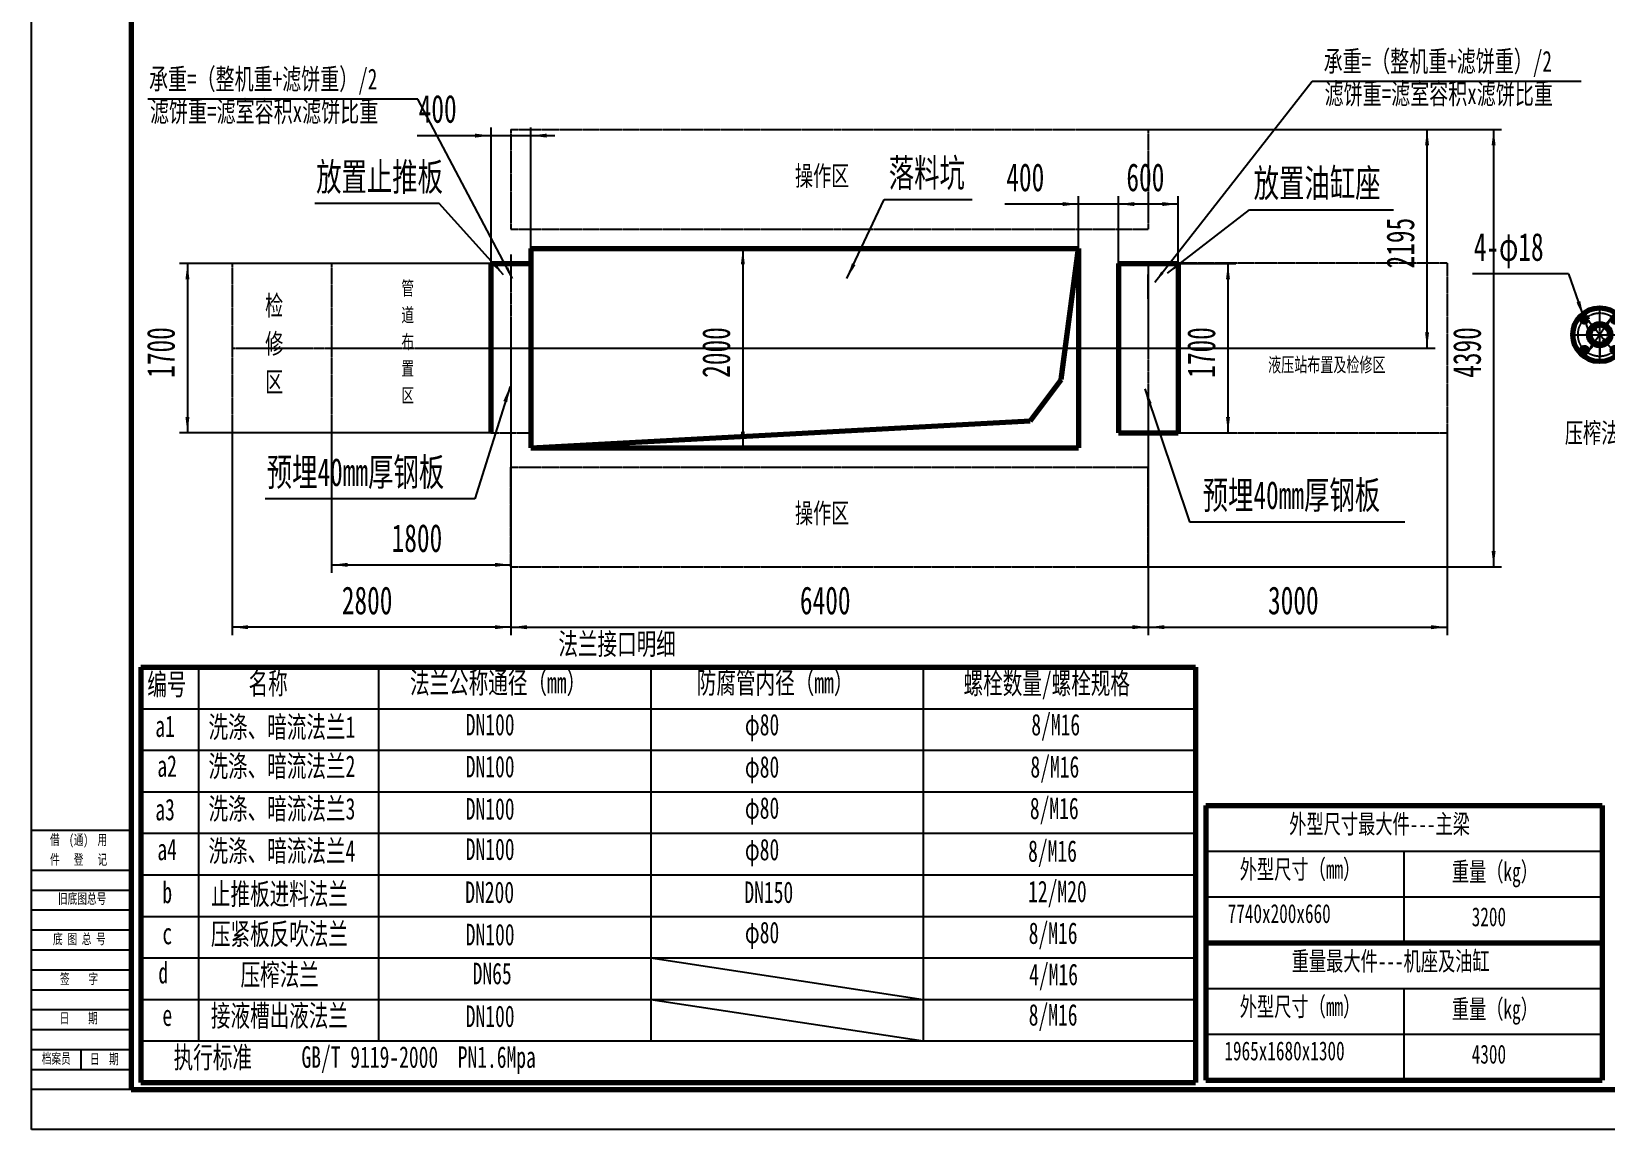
# Model space of a CAD drawing. Header units: millimetres. Extents: x -11880 to 11880, y -8400 to 8400.
# Drawn here: x -11880 to 3925, y -8400 to 2621 of the extents above; entities that cross this region are included whole.
import ezdxf

# ---------------------------------------------------------------- set-up
doc = ezdxf.new("R2010")
doc.units = ezdxf.units.MM
doc.linetypes.add('EB_DASHDOT', pattern=[39, 30, -3, 3, -3])
doc.linetypes.add('EB_DASHDOTDOT', pattern=[45, 30, -3, 3, -3, 3, -3])
for name, color, linetype, lineweight in [('CAXA0', 7, 'Continuous', 70), ('CAXA1', 1, 'EB_DASHDOT', 25), ('CAXA3', 7, 'Continuous', 25), ('CAXA4', 3, 'Continuous', 25)]:
    doc.layers.add(name, color=color, linetype=linetype, lineweight=lineweight)
doc.styles.add('UserTxtStyle11', font='', dxfattribs={"width": 0.667})
doc.styles.add('标准', font='', dxfattribs={"width": 0.667})
doc.styles.get('UserTxtStyle11').set_extended_font_data('FangSong_GB2312')
doc.styles.get('标准').set_extended_font_data('SimSun')
doc.dimstyles.new('标准', dxfattribs={"dimscale": 40, "dimtxt": 7, "dimasz": 4, "dimexe": 2, "dimexo": 0, "dimtad": 1, "dimdec": 1, "dimzin": 12, "dimdsep": 46, "dimtxsty": '标准', "dimcen": 0, "dimdle": 6, "dimaunit": 1, "dimazin": 2, "dimtfac": 1, "dimtdec": 3, "dimtmove": 0, "dimatfit": 3, "dimfxl": 1, "dimtolj": 1, "dimtzin": 0, "dimarcsym": 0})

# ---------------------------------------------------------------- blocks, each defined once
blk = doc.blocks.new('*D177')
at = {"layer": 'CAXA4', "linetype": 'Continuous', "lineweight": 25}
blk.add_hatch(color=0, dxfattribs=at).paths.add_polyline_path([(-7139, 180), (-7232, 312), (-7261, 285)], flags=0)
at = {"layer": 'CAXA4', "color": 0, "linetype": 'Continuous', "lineweight": 25}
for p, q in [((-7788, 893), (-9036, 893)), ((-7139, 180), (-7788, 893))]:
    blk.add_line(p, q, dxfattribs=at)
at = {"layer": 'CAXA4', "color": 0, "linetype": 'Continuous', "lineweight": 25, "insert": (-9022, 1302), "char_height": 280, "attachment_point": 1, "style": '标准'}
blk.add_mtext('\\fSimSun|b0|i0|p34;放置止推板', dxfattribs=at)
blk = doc.blocks.new('*D178')
at = {"layer": 'CAXA4', "linetype": 'Continuous', "lineweight": 25}
for points in [[(-966, 889), (-806, 909), (-806, 869)], [(-366, 889), (-526, 909), (-526, 869)]]:
    blk.add_hatch(color=0, dxfattribs=at).paths.add_polyline_path(points, flags=0)
at = {"layer": 'CAXA4', "color": 0, "linetype": 'Continuous', "lineweight": 25}
for p, q in [((-966, 293), (-966, 969)), ((-366, 293), (-366, 969)), ((-366, 889), (-966, 889))]:
    blk.add_line(p, q, dxfattribs=at)
at = {"layer": 'CAXA4', "color": 0, "linetype": 'Continuous', "lineweight": 25, "insert": (-886, 1298), "char_height": 280, "attachment_point": 1, "style": '标准'}
blk.add_mtext('\\fSimSun|b0|i0|p34;600', dxfattribs=at)
blk = doc.blocks.new('*D179')
at = {"layer": 'CAXA4', "linetype": 'Continuous', "lineweight": 25}
for points in [[(-1366, 889), (-1526, 909), (-1526, 869)], [(-966, 889), (-806, 909), (-806, 869)]]:
    blk.add_hatch(color=0, dxfattribs=at).paths.add_polyline_path(points, flags=0)
at = {"layer": 'CAXA4', "color": 0, "linetype": 'Continuous', "lineweight": 25}
for p, q in [((-1366, 403), (-1366, 969)), ((-966, 293), (-966, 969)), ((-726, 889), (-2106, 889))]:
    blk.add_line(p, q, dxfattribs=at)
at = {"layer": 'CAXA4', "color": 0, "linetype": 'Continuous', "lineweight": 25, "insert": (-2092, 1298), "char_height": 280, "attachment_point": 1, "style": '标准'}
blk.add_mtext('\\fSimSun|b0|i0|p34;400', dxfattribs=at)
blk = doc.blocks.new('*D180')
at = {"layer": 'CAXA4', "linetype": 'Continuous', "lineweight": 25}
for points in [[(-4737, 443), (-4757, 283), (-4717, 283)], [(-4737, -1557), (-4757, -1397), (-4717, -1397)]]:
    blk.add_hatch(color=0, dxfattribs=at).paths.add_polyline_path(points, flags=0)
at = {"layer": 'CAXA4', "color": 0, "linetype": 'Continuous', "lineweight": 25}
for p, q in [((-6866, 443), (-4657, 443)), ((-4737, 443), (-4737, -1557)), ((-6866, -1557), (-4657, -1557))]:
    blk.add_line(p, q, dxfattribs=at)
at = {"layer": 'CAXA4', "color": 0, "linetype": 'Continuous', "lineweight": 25, "insert": (-5146, -855), "char_height": 280, "attachment_point": 1, "rotation": 90, "style": '标准'}
blk.add_mtext('\\fSimSun|b0|i0|p34;2000', dxfattribs=at)
blk = doc.blocks.new('*D181')
at = {"layer": 'CAXA4', "linetype": 'Continuous', "lineweight": 25}
for points in [[(-7266, 1576), (-7426, 1556), (-7426, 1596)], [(-6866, 1576), (-6706, 1556), (-6706, 1596)]]:
    blk.add_hatch(color=0, dxfattribs=at).paths.add_polyline_path(points, flags=0)
at = {"layer": 'CAXA4', "color": 0, "linetype": 'Continuous', "lineweight": 25}
for p, q in [((-7266, 293), (-7266, 1656)), ((-6866, 403), (-6866, 1656)), ((-8006, 1576), (-6626, 1576))]:
    blk.add_line(p, q, dxfattribs=at)
at = {"layer": 'CAXA4', "color": 0, "linetype": 'Continuous', "lineweight": 25, "insert": (-7992, 1985), "char_height": 280, "attachment_point": 1, "style": '标准'}
blk.add_mtext('\\fSimSun|b0|i0|p34;400', dxfattribs=at)
blk = doc.blocks.new('*D182')
at = {"layer": 'CAXA4', "linetype": 'Continuous', "lineweight": 25}
blk.add_hatch(color=0, dxfattribs=at).paths.add_polyline_path([(-701, -964), (-669, -1122), (-631, -1110)], flags=0)
at = {"layer": 'CAXA4', "color": 0, "linetype": 'Continuous', "lineweight": 25}
for p, q in [((-701, -964), (-254, -2300)), ((-254, -2300), (1909, -2300))]:
    blk.add_line(p, q, dxfattribs=at)
at = {"layer": 'CAXA4', "color": 0, "linetype": 'Continuous', "lineweight": 25, "insert": (-120, -1892), "char_height": 280, "attachment_point": 1, "style": '标准'}
blk.add_mtext('\\fSimSun|b0|i0|p34;预埋40mm厚钢板', dxfattribs=at)
blk = doc.blocks.new('*D183')
at = {"layer": 'CAXA4', "linetype": 'Continuous', "lineweight": 25}
blk.add_hatch(color=0, dxfattribs=at).paths.add_polyline_path([(-7075, -942), (-7142, -1088), (-7104, -1100)], flags=0)
at = {"layer": 'CAXA4', "color": 0, "linetype": 'Continuous', "lineweight": 25}
for p, q in [((-7075, -942), (-7429, -2070)), ((-7429, -2070), (-9532, -2070))]:
    blk.add_line(p, q, dxfattribs=at)
at = {"layer": 'CAXA4', "color": 0, "linetype": 'Continuous', "lineweight": 25, "insert": (-9518, -1661), "char_height": 280, "attachment_point": 1, "style": '标准'}
blk.add_mtext('\\fSimSun|b0|i0|p34;预埋40mm厚钢板', dxfattribs=at)
blk = doc.blocks.new('*D184')
at = {"layer": 'CAXA4', "linetype": 'Continuous', "lineweight": 25}
for points in [[(-8866, -2732), (-8706, -2752), (-8706, -2712)], [(-7066, -2732), (-7226, -2752), (-7226, -2712)]]:
    blk.add_hatch(color=0, dxfattribs=at).paths.add_polyline_path(points, flags=0)
at = {"layer": 'CAXA4', "color": 0, "linetype": 'Continuous', "lineweight": 25}
for p, q in [((-8866, -1407), (-8866, -2812)), ((-7066, -1498), (-7066, -2812)), ((-8866, -2732), (-7066, -2732))]:
    blk.add_line(p, q, dxfattribs=at)
at = {"layer": 'CAXA4', "color": 0, "linetype": 'Continuous', "lineweight": 25, "insert": (-8264, -2323), "char_height": 280, "attachment_point": 1, "style": '标准'}
blk.add_mtext('\\fSimSun|b0|i0|p34;1800', dxfattribs=at)
blk = doc.blocks.new('*D185')
at = {"layer": 'CAXA4', "linetype": 'Continuous', "lineweight": 25}
for points in [[(-9866, -3358), (-9706, -3338), (-9706, -3378)], [(-7066, -3358), (-7226, -3338), (-7226, -3378)]]:
    blk.add_hatch(color=0, dxfattribs=at).paths.add_polyline_path(points, flags=0)
at = {"layer": 'CAXA4', "color": 0, "linetype": 'Continuous', "lineweight": 25}
for p, q in [((-9866, -1407), (-9866, -3438)), ((-7066, -1498), (-7066, -3438)), ((-7066, -3358), (-9866, -3358))]:
    blk.add_line(p, q, dxfattribs=at)
at = {"layer": 'CAXA4', "color": 0, "linetype": 'Continuous', "lineweight": 25, "insert": (-8764, -2949), "char_height": 280, "attachment_point": 1, "style": '标准'}
blk.add_mtext('\\fSimSun|b0|i0|p34;2800', dxfattribs=at)
blk = doc.blocks.new('*D186')
at = {"layer": 'CAXA4', "linetype": 'Continuous', "lineweight": 25}
for points in [[(-7066, -3358), (-6906, -3378), (-6906, -3338)], [(-666, -3358), (-826, -3378), (-826, -3338)]]:
    blk.add_hatch(color=0, dxfattribs=at).paths.add_polyline_path(points, flags=0)
at = {"layer": 'CAXA4', "color": 0, "linetype": 'Continuous', "lineweight": 25}
for p, q in [((-7066, -1052), (-7066, -3438)), ((-666, -1410), (-666, -3438)), ((-7066, -3358), (-666, -3358))]:
    blk.add_line(p, q, dxfattribs=at)
at = {"layer": 'CAXA4', "color": 0, "linetype": 'Continuous', "lineweight": 25, "insert": (-4164, -2949), "char_height": 280, "attachment_point": 1, "style": '标准'}
blk.add_mtext('\\fSimSun|b0|i0|p34;6400', dxfattribs=at)
blk = doc.blocks.new('*D187')
at = {"layer": 'CAXA4', "linetype": 'Continuous', "lineweight": 25}
for points in [[(-10314, 293), (-10334, 133), (-10294, 133)], [(-10314, -1407), (-10334, -1247), (-10294, -1247)]]:
    blk.add_hatch(color=0, dxfattribs=at).paths.add_polyline_path(points, flags=0)
at = {"layer": 'CAXA4', "color": 0, "linetype": 'Continuous', "lineweight": 25}
for p, q in [((-7266, 293), (-10394, 293)), ((-10314, 293), (-10314, -1407)), ((-7266, -1407), (-10394, -1407))]:
    blk.add_line(p, q, dxfattribs=at)
at = {"layer": 'CAXA4', "color": 0, "linetype": 'Continuous', "lineweight": 25, "insert": (-10722, -855), "char_height": 280, "attachment_point": 1, "rotation": 90, "style": '标准'}
blk.add_mtext('\\fSimSun|b0|i0|p34;1700', dxfattribs=at)
blk = doc.blocks.new('CAXBLOCK150', base_point=(3867, -422))
at = {"layer": 'CAXA0'}
for centre, radius in [((3867, -422), 270), ((3713, -268), 27), ((3867, -422), 112), ((4020, -268), 27), ((3867, -422), 97.5), ((3713, -576), 27), ((4020, -576), 27)]:
    blk.add_circle(centre, radius, dxfattribs=at)
at = {"layer": 'CAXA1', "linetype": 'EB_DASHDOT', "lineweight": 25}
for p, q in [((3867, -701), (3867, -143)), ((3588, -422), (4146, -422)), ((3867, -494), (3867, -639))]:
    blk.add_line(p, q, dxfattribs=at)
blk.add_circle((3867, -422), 218, dxfattribs=at)
blk = doc.blocks.new('*D193')
at = {"layer": 'CAXA4', "linetype": 'Continuous', "lineweight": 25}
for points in [[(134, 293), (114, 133), (154, 133)], [(134, -1407), (114, -1247), (154, -1247)]]:
    blk.add_hatch(color=0, dxfattribs=at).paths.add_polyline_path(points, flags=0)
at = {"layer": 'CAXA4', "color": 0, "linetype": 'Continuous', "lineweight": 25}
for p, q in [((-366, 293), (214, 293)), ((134, 293), (134, -1407)), ((-366, -1407), (214, -1407))]:
    blk.add_line(p, q, dxfattribs=at)
at = {"layer": 'CAXA4', "color": 0, "linetype": 'Continuous', "lineweight": 25, "insert": (-275, -855), "char_height": 280, "attachment_point": 1, "rotation": 90, "style": '标准'}
blk.add_mtext('\\fSimSun|b0|i0|p34;1700', dxfattribs=at)
blk = doc.blocks.new('*D194')
at = {"layer": 'CAXA4', "linetype": 'Continuous', "lineweight": 25}
for points in [[(2801, 1638), (2781, 1478), (2821, 1478)], [(2801, -2752), (2781, -2592), (2821, -2592)]]:
    blk.add_hatch(color=0, dxfattribs=at).paths.add_polyline_path(points, flags=0)
at = {"layer": 'CAXA4', "color": 0, "linetype": 'Continuous', "lineweight": 25}
for p, q in [((-1363, 1638), (2881, 1638)), ((2801, 1638), (2801, -2752)), ((-1363, -2752), (2881, -2752))]:
    blk.add_line(p, q, dxfattribs=at)
at = {"layer": 'CAXA4', "color": 0, "linetype": 'Continuous', "lineweight": 25, "insert": (2393, -855), "char_height": 280, "attachment_point": 1, "rotation": 90, "style": '标准'}
blk.add_mtext('\\fSimSun|b0|i0|p34;4390', dxfattribs=at)
blk = doc.blocks.new('*D195')
at = {"layer": 'CAXA4', "linetype": 'Continuous', "lineweight": 25}
for points in [[(3728, -254), (3845, -365), (3815, -391)], [(4005, -590), (3919, -454), (3888, -479)]]:
    blk.add_hatch(color=0, dxfattribs=at).paths.add_polyline_path(points, flags=0)
at = {"layer": 'CAXA4', "color": 0, "linetype": 'Continuous', "lineweight": 25}
for q in [(3728, -254), (5056, -881)]:
    blk.add_line((4245, -881), q, dxfattribs=at)
at = {"layer": 'CAXA4', "color": 0, "linetype": 'Continuous', "lineweight": 25, "insert": (4446, -472), "char_height": 280, "attachment_point": 1, "style": '标准'}
blk.add_mtext('\\fSimSun|b0|i0|p34;φ145', dxfattribs=at)
blk = doc.blocks.new('*D196')
at = {"layer": 'CAXA4', "linetype": 'Continuous', "lineweight": 25}
for points in [[(4020, -200), (3912, -320), (3945, -343)], [(3714, -645), (3788, -501), (3821, -524)]]:
    blk.add_hatch(color=0, dxfattribs=at).paths.add_polyline_path(points, flags=0)
at = {"layer": 'CAXA4', "color": 0, "linetype": 'Continuous', "lineweight": 25}
for q in [(3714, -645), (5056, 129)]:
    blk.add_line((4245, 129), q, dxfattribs=at)
at = {"layer": 'CAXA4', "color": 0, "linetype": 'Continuous', "lineweight": 25, "insert": (4446, 537), "char_height": 280, "attachment_point": 1, "style": '标准'}
blk.add_mtext('\\fSimSun|b0|i0|p34;φ185', dxfattribs=at)
blk = doc.blocks.new('*D197')
at = {"layer": 'CAXA4', "linetype": 'Continuous', "lineweight": 25}
for points in [[(2133, 1638), (2153, 1478), (2113, 1478)], [(2133, -557), (2153, -397), (2113, -397)]]:
    blk.add_hatch(color=0, dxfattribs=at).paths.add_polyline_path(points, flags=0)
at = {"layer": 'CAXA4', "color": 0, "linetype": 'Continuous', "lineweight": 25}
for p, q in [((-666, 1638), (2213, 1638)), ((2133, -557), (2133, 1638)), ((-3459, -557), (2213, -557))]:
    blk.add_line(p, q, dxfattribs=at)
at = {"layer": 'CAXA4', "color": 0, "linetype": 'Continuous', "lineweight": 25, "insert": (1724, 243), "char_height": 280, "attachment_point": 1, "rotation": 90, "style": '标准'}
blk.add_mtext('\\fSimSun|b0|i0|p34;2195', dxfattribs=at)
blk = doc.blocks.new('*D198')
at = {"layer": 'CAXA4', "linetype": 'Continuous', "lineweight": 25}
for points in [[(-666, -3358), (-506, -3378), (-506, -3338)], [(2334, -3358), (2174, -3378), (2174, -3338)]]:
    blk.add_hatch(color=0, dxfattribs=at).paths.add_polyline_path(points, flags=0)
at = {"layer": 'CAXA4', "color": 0, "linetype": 'Continuous', "lineweight": 25}
for p, q in [((-666, -1410), (-666, -3438)), ((2334, -1410), (2334, -3438)), ((-666, -3358), (2334, -3358))]:
    blk.add_line(p, q, dxfattribs=at)
at = {"layer": 'CAXA4', "color": 0, "linetype": 'Continuous', "lineweight": 25, "insert": (536, -2949), "char_height": 280, "attachment_point": 1, "style": '标准'}
blk.add_mtext('\\fSimSun|b0|i0|p34;3000', dxfattribs=at)
blk = doc.blocks.new('*D257')
at = {"layer": 'CAXA4', "linetype": 'Continuous', "lineweight": 25}
for points in [[(3704, -243), (3633, -98), (3671, -85)], [(3722, -294), (3755, -452), (3793, -439)]]:
    blk.add_hatch(color=0, dxfattribs=at).paths.add_polyline_path(points, flags=0)
at = {"layer": 'CAXA4', "color": 0, "linetype": 'Continuous', "lineweight": 25}
for q in [(2588, 190), (3800, -521)]:
    blk.add_line((3554, 190), q, dxfattribs=at)
at = {"layer": 'CAXA4', "color": 0, "linetype": 'Continuous', "lineweight": 25, "insert": (2602, 599), "char_height": 280, "attachment_point": 1, "style": '标准'}
blk.add_mtext('\\fSimSun|b0|i0|p34;4-φ18', dxfattribs=at)
blk = doc.blocks.new('*D328')
at = {"layer": 'CAXA4', "linetype": 'Continuous', "lineweight": 25}
blk.add_hatch(color=0, dxfattribs=at).paths.add_polyline_path([(-3693, 141), (-3606, 277), (-3642, 294)], flags=0)
at = {"layer": 'CAXA4', "color": 0, "linetype": 'Continuous', "lineweight": 25}
for p, q in [((-3693, 141), (-3318, 934)), ((-3318, 934), (-2434, 934))]:
    blk.add_line(p, q, dxfattribs=at)
at = {"layer": 'CAXA4', "color": 0, "linetype": 'Continuous', "lineweight": 25, "insert": (-3272, 1342), "char_height": 280, "attachment_point": 1, "style": '标准'}
blk.add_mtext('\\fSimSun|b0|i0|p34;落料坑', dxfattribs=at)
blk = doc.blocks.new('CAXBLOCK304', base_point=(-10880, -8000))
at = {"layer": 'CAXA3'}
for p, q in [((-10880, -5400), (-11880, -5400)), ((-10880, -5800), (-11880, -5800)), ((-10880, -6000), (-11880, -6000)), ((-10880, -6200), (-11880, -6200)), ((-10880, -6400), (-11880, -6400)), ((-10880, -6600), (-11880, -6600)), ((-10880, -6800), (-11880, -6800)), ((-10880, -7000), (-11880, -7000)), ((-10880, -7200), (-11880, -7200)), ((-10880, -7400), (-11880, -7400)), ((-10880, -7600), (-11880, -7600)), ((-11380, -7800), (-11380, -7600)), ((-10880, -7800), (-11880, -7800)), ((-10880, -8000), (-11880, -8000))]:
    blk.add_line(p, q, dxfattribs=at)
at = {"layer": 'CAXA0', "linetype": 'Continuous', "lineweight": 25, "char_height": 104, "attachment_point": 1}
for s, insert, style in [('\\fSimSun|b0|i0|p34;借  (通)  用', (-11694, -5439), '标准'), ('\\fSimSun|b0|i0|p34;件   登   记', (-11694, -5638), '标准'), ('\\fSimSun|b0|i0|p34;旧底图总号', (-11614, -6030), '标准'), ('\\fSimSun|b0|i0|p34;底 图 总 号', (-11664, -6435), '标准'), ('\\fSimSun|b0|i0|p34;签    字', (-11594, -6836), '标准'), ('\\fFangSong_GB2312|b0|i0|p34;日    期', (-11597, -7230), 'UserTxtStyle11'), ('\\fSimSun|b0|i0|p34;档案员', (-11777, -7635), '标准'), ('\\fSimSun|b0|i0|p34;日  期', (-11292, -7640), '标准')]:
    blk.add_mtext(s, dxfattribs=dict(at, insert=insert, style=style))
blk = doc.blocks.new('CAXBLOCK303', base_point=(11480, -8000))
at = {"layer": 'CAXA0', "linetype": 'Continuous', "lineweight": 70}
for p, q in [((-10880, 8000), (-10880, -8000)), ((-10880, -8000), (11480, -8000))]:
    blk.add_line(p, q, dxfattribs=at)
at = {"layer": 'CAXA3', "linetype": 'Continuous', "lineweight": 25}
for p, q in [((-11880, -8400), (-11880, 8400)), ((11880, -8400), (-11880, -8400))]:
    blk.add_line(p, q, dxfattribs=at)
at = {"layer": 'CAXA0'}
blk.add_blockref('CAXBLOCK304', (-10880, -8000), dxfattribs=at)
blk = doc.blocks.new('*D368')
at = {"layer": 'CAXA4', "linetype": 'Continuous', "lineweight": 25}
blk.add_hatch(color=0, dxfattribs=at).paths.add_polyline_path([(-7049, 141), (-7092, 254), (-7118, 240)], flags=0)
at = {"layer": 'CAXA4', "color": 0, "linetype": 'Continuous', "lineweight": 25}
for p, q in [((-8000, 1942), (-10711, 1942)), ((-7049, 141), (-8000, 1942))]:
    blk.add_line(p, q, dxfattribs=at)
at = {"layer": 'CAXA4', "color": 0, "linetype": 'Continuous', "lineweight": 25, "char_height": 210, "attachment_point": 1, "style": '标准'}
for s, insert in [('\\fSimSun|b0|i0|p34;承重=（整机重+滤饼重）/2', (-10700, 2249)), ('\\fSimSun|b0|i0|p34;滤饼重=滤室容积x滤饼比重', (-10690, 1924))]:
    blk.add_mtext(s, dxfattribs=dict(at, insert=insert))
blk = doc.blocks.new('*D369')
at = {"layer": 'CAXA4', "linetype": 'Continuous', "lineweight": 25}
blk.add_hatch(color=0, dxfattribs=at).paths.add_polyline_path([(-599, 106), (-513, 191), (-537, 210)], flags=0)
at = {"layer": 'CAXA4', "color": 0, "linetype": 'Continuous', "lineweight": 25}
for p, q in [((-599, 106), (980, 2121)), ((980, 2121), (3680, 2121))]:
    blk.add_line(p, q, dxfattribs=at)
at = {"layer": 'CAXA4', "color": 0, "linetype": 'Continuous', "lineweight": 25, "char_height": 210, "attachment_point": 1, "style": '标准'}
for s, insert in [('\\fSimSun|b0|i0|p34;承重=（整机重+滤饼重）/2', (1094, 2427)), ('\\fSimSun|b0|i0|p34;滤饼重=滤室容积x滤饼比重', (1104, 2102))]:
    blk.add_mtext(s, dxfattribs=dict(at, insert=insert))
blk = doc.blocks.new('*D370')
at = {"layer": 'CAXA4', "linetype": 'Continuous', "lineweight": 25}
blk.add_hatch(color=0, dxfattribs=at).paths.add_polyline_path([(-475, 194), (-336, 276), (-360, 307)], flags=0)
at = {"layer": 'CAXA4', "color": 0, "linetype": 'Continuous', "lineweight": 25}
for p, q in [((-475, 194), (351, 830)), ((351, 830), (1797, 830))]:
    blk.add_line(p, q, dxfattribs=at)
at = {"layer": 'CAXA4', "color": 0, "linetype": 'Continuous', "lineweight": 25, "insert": (392, 1239), "char_height": 280, "attachment_point": 1, "style": '标准'}
blk.add_mtext('\\fSimSun|b0|i0|p34;放置油缸座', dxfattribs=at)

msp = doc.modelspace()

# ---------------------------------------------------------------- linework, layer by layer
at = {"layer": 'CAXA0', "color": 2, "linetype": 'EB_DASHDOTDOT', "lineweight": 25}
for p, q in [((-7066.03, 1637.88), (-666.03, 1637.88)), ((-7066.03, 1637.88), (-7066.03, 637.88)), ((-666.03, 1637.88), (-666.03, 637.88)), ((-7066.03, 637.88), (-666.03, 637.88)), ((-7266.03, 292.88), (-9866.03, 292.88)), ((-9866.03, 292.88), (-9866.03, -1407.12)), ((-8866.03, 292.88), (-8866.03, -1407.12)), ((2333.97, 295.88), (-366.03, 295.88)), ((2333.97, 295.88), (2333.97, -1410.12)), ((-7066.03, -1051.76), (-7066.03, -1295.78)), ((-7266.03, -1407.12), (-9866.03, -1407.12)), ((-7266.03, -1407.12), (-6866.03, -1407.12)), ((2333.97, -1410.12), (-366.03, -1410.12)), ((-7066.03, -1752.12), (-666.03, -1752.12)), ((-7066.03, -2752.12), (-7066.03, -1752.12)), ((-666.03, -2752.12), (-666.03, -1752.12)), ((-7066.03, -2752.12), (-666.03, -2752.12))]:
    msp.add_line(p, q, dxfattribs=at)
at = {"layer": 'CAXA0', "linetype": 'Continuous', "lineweight": 70}
for p, q in [((-6866.03, 442.88), (-6866.03, -1557.12)), ((-6866.03, 442.88), (-1366.03, 442.88)), ((-1540.5, -871.2), (-1366.03, 442.88)), ((-1366.03, 442.88), (-1366.03, -1557.12)), ((-7266.03, 292.88), (-7266.03, -1407.12)), ((-7266.03, 292.88), (-6866.03, 292.88)), ((-966.03, 292.88), (-366.03, 292.88)), ((-966.03, 292.88), (-966.03, -1407.12)), ((-366.03, 292.88), (-366.03, -1407.12)), ((-1851.54, -1286.08), (-1540.5, -871.2)), ((-6866.03, -1557.12), (-1851.54, -1286.08)), ((-966.03, -1407.12), (-366.03, -1407.12)), ((-6866.03, -1557.12), (-1366.03, -1557.12))]:
    msp.add_line(p, q, dxfattribs=at)
at = {"layer": 'CAXA0', "color": 1, "linetype": 'Continuous', "lineweight": 70}
for p, q in [((-10780.65, -3760.42), (-192.91, -3760.42)), ((-10780.65, -3760.42), (-10780.65, -7927.29)), ((-192.91, -3760.42), (-192.91, -7927.29)), ((-89.84, -5146.73), (-89.84, -6525.4)), ((-89.84, -5146.73), (3889.47, -5146.73)), ((3889.47, -5146.73), (3889.47, -6525.4)), ((-89.84, -6525.4), (3889.47, -6525.4)), ((-89.84, -6525.4), (-89.84, -7904.08)), ((-89.84, -6525.4), (3889.47, -6525.4)), ((3889.47, -6525.4), (3889.47, -7904.08)), ((-10780.65, -7927.29), (-192.91, -7927.29)), ((-89.84, -7904.08), (3889.47, -7904.08))]:
    msp.add_line(p, q, dxfattribs=at)
at = {"layer": 'CAXA1', "linetype": 'EB_DASHDOT', "lineweight": 25}
for p, q in [((-7066.03, 383.38), (-7066.03, -1497.62)), ((-666.03, 295.88), (-666.03, -1410.12)), ((-9866.03, -557.12), (-1363.03, -557.12))]:
    msp.add_line(p, q, dxfattribs=at)
at = {"layer": 'CAXA1', "color": 1, "linetype": 'EB_DASHDOT', "lineweight": 25}
for p, q in [((-666.03, -62.49), (-666.03, 181.53)), ((-7351.92, -557.12), (-3458.92, -557.12)), ((-3458.92, -557.12), (-366.03, -557.12))]:
    msp.add_line(p, q, dxfattribs=at)
at = {"layer": 'CAXA3', "color": 2, "linetype": 'Continuous', "lineweight": 25}
for p, q in [((-10203.43, -3760.42), (-10203.43, -7510.61)), ((-8396.54, -3760.42), (-8396.54, -7510.61)), ((-5661.99, -3760.42), (-5661.99, -7510.61)), ((-2927.45, -3760.42), (-2927.45, -7510.61)), ((-10780.65, -4177.11), (-192.91, -4177.11)), ((-10780.65, -4593.8), (-192.91, -4593.8)), ((-10780.65, -5010.48), (-192.91, -5010.48)), ((-10780.65, -5427.17), (-192.91, -5427.17)), ((-89.84, -5606.28), (3889.47, -5606.28)), ((1899.81, -5606.28), (1899.81, -6525.4)), ((-10780.65, -5843.86), (-192.91, -5843.86)), ((-89.84, -6065.84), (3889.47, -6065.84)), ((-10780.65, -6260.55), (-192.91, -6260.55)), ((-10780.65, -6677.23), (-192.91, -6677.23)), ((-5661.99, -6677.23), (-2927.45, -7093.92)), ((-10780.65, -7093.92), (-192.91, -7093.92)), ((-5661.99, -7093.92), (-2927.45, -7510.61)), ((-89.84, -6984.96), (3889.47, -6984.96)), ((1899.81, -6984.96), (1899.81, -7904.08)), ((-10780.65, -7510.61), (-192.91, -7510.61)), ((-89.84, -7444.52), (3889.47, -7444.52))]:
    msp.add_line(p, q, dxfattribs=at)

# ---------------------------------------------------------------- block references
at = {"layer": 'CAXA0'}
for name, p in [('CAXBLOCK303', (11480, -8000)), ('CAXBLOCK150', (3866.56, -422.15))]:
    msp.add_blockref(name, p, dxfattribs=at)
at = {"layer": 'CAXA4'}
for name in ['*D369', '*D368']:
    msp.add_blockref(name, (0, 0), dxfattribs=at)
at = {"layer": 'CAXA4', "linetype": 'Continuous', "lineweight": 70}
for name in ['*D177', '*D328', '*D370', '*D183', '*D182']:
    msp.add_blockref(name, (0, 0), dxfattribs=at)

# ---------------------------------------------------------------- texts
at = {"layer": 'CAXA4', "linetype": 'Continuous', "lineweight": 25, "attachment_point": 1, "style": '标准'}
for s, insert, char_height in [('\\fSimSun|b0|i0|p34;操作区', (-4213.82, 1272.5), 200), ('\\fSimSun|b0|i0|p34;检', (-9533.91, -28.72), 200), ('\\fSimSun|b0|i0|p34;管', (-8165.57, 114.05), 140), ('\\fSimSun|b0|i0|p34;道', (-8165.57, -154.47), 140), ('\\fSimSun|b0|i0|p34;修', (-9533.91, -412.32), 200), ('\\fSimSun|b0|i0|p34;布', (-8165.57, -422.99), 140), ('\\fSimSun|b0|i0|p34;液压站布置及检修区', (536.95, -651.55), 144), ('\\fSimSun|b0|i0|p34;区', (-9533.91, -795.92), 200), ('\\fSimSun|b0|i0|p34;置', (-8165.57, -691.51), 140), ('\\fSimSun|b0|i0|p34;区', (-8165.57, -960.03), 140), ('\\fSimSun|b0|i0|p34;压榨法兰', (3516.42, -1308.33), 200), ('\\fSimSun|b0|i0|p34;操作区', (-4213.82, -2112.75), 200), ('\\fSimSun|b0|i0|p34;法兰接口明细', (-6589.81, -3417.71), 216.1141), ('\\fSimSun|b0|i0|p34;编号', (-10717.09, -3824.08), 216.1141), ('\\fSimSun|b0|i0|p34;名称', (-9700.54, -3814.6), 216.1141), ('\\fSimSun|b0|i0|p34;法兰公称通径（mm）', (-8079.69, -3806.81), 216.1141), ('\\fSimSun|b0|i0|p34;防腐管内径（mm）', (-5199.48, -3806.81), 216.1141), ('\\fSimSun|b0|i0|p34;螺栓数量/螺栓规格', (-2521.09, -3811.87), 216.1141), ('\\fSimSun|b0|i0|p34;a1', (-10636.68, -4243.41), 216.1141), ('\\fSimSun|b0|i0|p34;洗涤、暗流法兰1', (-10102.66, -4251.55), 216.1141), ('\\fSimSun|b0|i0|p34;DN100', (-7519.61, -4228), 216.1141), ('\\fSimSun|b0|i0|p34;φ80', (-4716.97, -4228), 216.1141), ('\\fSimSun|b0|i0|p34;8/M16', (-1840.62, -4228.29), 216.1141), ('\\fSimSun|b0|i0|p34;a2', (-10616.2, -4643.24), 216.1141), ('\\fSimSun|b0|i0|p34;洗涤、暗流法兰2', (-10102.66, -4644.35), 216.1141), ('\\fSimSun|b0|i0|p34;DN100', (-7519.61, -4649.4), 216.1141), ('\\fSimSun|b0|i0|p34;φ80', (-4716.97, -4651.86), 216.1141), ('\\fSimSun|b0|i0|p34;8/M16', (-1849.42, -4651.1), 216.1141), ('\\fSimSun|b0|i0|p34;洗涤、暗流法兰3', (-10102.66, -5071.82), 216.1141), ('\\fSimSun|b0|i0|p34;8/M16', (-1855.29, -5068.05), 216.1141), ('\\fSimSun|b0|i0|p34;a3', (-10636.68, -5080.39), 216.1141), ('\\fSimSun|b0|i0|p34;DN100', (-7519.61, -5073.78), 216.1141), ('\\fSimSun|b0|i0|p34;φ80', (-4716.97, -5064.11), 216.1141), ('\\fSimSun|b0|i0|p34;外型尺寸最大件---主梁', (748.41, -5238.5), 190.08), ('\\fSimSun|b0|i0|p34;a4', (-10616.2, -5480.22), 216.1141), ('\\fSimSun|b0|i0|p34;洗涤、暗流法兰4', (-10102.66, -5495.43), 216.1141), ('\\fSimSun|b0|i0|p34;DN100', (-7519.61, -5478.86), 216.1141), ('\\fSimSun|b0|i0|p34;φ80', (-4716.97, -5482.17), 216.1141), ('\\fSimSun|b0|i0|p34;8/M16', (-1872.91, -5496.76), 216.1141), ('\\fSimSun|b0|i0|p34;外型尺寸（mm）', (252.08, -5692.64), 190.0936), ('\\fSimSun|b0|i0|p34;重量（kg）', (2381.7, -5717.22), 190.0936), ('\\fSimSun|b0|i0|p34;b', (-10565.55, -5912.07), 216.1141), ('\\fSimSun|b0|i0|p34;止推板进料法兰', (-10078.42, -5927.7), 216.1141), ('\\fSimSun|b0|i0|p34;DN200', (-7524.36, -5910.55), 216.1141), ('\\fSimSun|b0|i0|p34;DN150', (-4721.72, -5910.55), 216.1141), ('\\fSimSun|b0|i0|p34;12/M20', (-1872.88, -5902.46), 216.1141), ('\\fSimSun|b0|i0|p34;7740x200x660', (130.69, -6136.93), 190.08), ('\\fSimSun|b0|i0|p34;压紧板反吹法兰', (-10078.42, -6329.61), 216.1141), ('\\fSimSun|b0|i0|p34;φ80', (-4716.97, -6314.14), 216.1141), ('\\fSimSun|b0|i0|p34;8/M16', (-1866.99, -6321.11), 216.1141), ('\\fSimSun|b0|i0|p34;3200', (2581.14, -6169.79), 190.08), ('\\fSimSun|b0|i0|p34;c', (-10565.55, -6324.5), 216.1141), ('\\fSimSun|b0|i0|p34;DN100', (-7519.61, -6335.33), 216.1141), ('\\fSimSun|b0|i0|p34;重量最大件---机座及油缸', (773.55, -6614.95), 190.08), ('\\fSimSun|b0|i0|p34;d', (-10606.07, -6717.71), 216.1141), ('\\fSimSun|b0|i0|p34;压榨法兰', (-9781.01, -6738.13), 216.1141), ('\\fSimSun|b0|i0|p34;DN65', (-7450.35, -6725.99), 216.1141), ('\\fSimSun|b0|i0|p34;4/M16', (-1862.4, -6735.25), 216.1141), ('\\fSimSun|b0|i0|p34;外型尺寸（mm）', (252.08, -7071.32), 190.0936), ('\\fSimSun|b0|i0|p34;重量（kg）', (2381.7, -7095.9), 190.0936), ('\\fSimSun|b0|i0|p34;e\\P', (-10565.55, -7144.25), 216.12), ('\\fSimSun|b0|i0|p34;接液槽出液法兰', (-10078.42, -7149.35), 216.12), ('\\fSimSun|b0|i0|p34;DN100', (-7519.61, -7155.07), 216.1141), ('\\fSimSun|b0|i0|p34;8/M16', (-1866.99, -7140.85), 216.1141), ('\\fSimSun|b0|i0|p34;执行标准', (-10452.72, -7567.64), 216.1141), ('\\fSimSun|b0|i0|p34;GB/T 9119-2000  PN1.6Mpa', (-9169.19, -7564.74), 216.1141), ('\\fSimSun|b0|i0|p34;1965x1680x1300', (97.88, -7515.38), 190.08), ('\\fSimSun|b0|i0|p34;4300', (2581.14, -7548.47), 190.08)]:
    msp.add_mtext(s, dxfattribs=dict(at, insert=insert, char_height=char_height))

# ---------------------------------------------------------------- dimensions: what is measured, and where the dimension line sits
at = {"layer": 'CAXA4', "linetype": 'Continuous', "lineweight": 70}
for base, p1, p2, text, picture, middle in [((-7772.03, 1576.13), (-7266.03, 292.88), (-6866.03, 402.88), '\\fSimSun;400', '*D181', (-7772.03, 1792.93)), ((-1871.93, 889.27), (-966.03, 292.88), (-1366.03, 402.88), '\\fSimSun;400', '*D179', (-1872.03, 1106.07)), ((-666.03, 889.27), (-366.03, 292.88), (-966.03, 292.88), '\\fSimSun;600', '*D178', (-666.03, 1106.07)), ((-3866.03, -3357.7), (-7066.03, -1051.76), (-666.03, -1410.12), '\\fSimSun;6400', '*D186', (-3866.03, -3140.9)), ((-8466.03, -3357.7), (-7066.03, -1497.62), (-9866.03, -1407.12), '\\fSimSun;2800', '*D185', (-8466.03, -3140.9)), ((-7966.03, -2731.64), (-8866.03, -1407.12), (-7066.03, -1497.62), '\\fSimSun;1800', '*D184', (-7966.03, -2514.84)), ((833.97, -3357.7), (-666.03, -1410.12), (2333.97, -1410.12), '\\fSimSun;3000', '*D198', (833.97, -3140.9))]:
    dim = msp.add_linear_dim(base=base, p1=p1, p2=p2, text=text, dimstyle='标准', dxfattribs=at)
    dim.commit()
    dim.dimension.update_dxf_attribs({"geometry": picture, "text_midpoint": middle})
for base, p1, p2, text, picture, middle in [((2132.52, 540.38), (-3458.92, -557.12), (-666.03, 1637.88), '\\fSimSun;2195', '*D197', (1915.72, 540.38)), ((2801.29, -557.12), (-1363.03, 1637.88), (-1363.03, -2752.12), '\\fSimSun;4390', '*D194', (2584.49, -557.12)), ((-4737.15, -557.12), (-6866.03, 442.88), (-6866.03, -1557.12), '\\fSimSun;2000', '*D180', (-4953.95, -557.12)), ((-10313.76, -557.12), (-7266.03, 292.88), (-7266.03, -1407.12), '\\fSimSun;1700', '*D187', (-10530.56, -557.12)), ((134.09, -557.12), (-366.03, 292.88), (-366.03, -1407.12), '\\fSimSun;1700', '*D193', (-82.71, -557.12))]:
    dim = msp.add_linear_dim(base=base, p1=p1, p2=p2, angle=90, text=text, dimstyle='标准', dxfattribs=at)
    dim.commit()
    dim.dimension.update_dxf_attribs({"geometry": picture, "text_midpoint": middle})
for p1, p2, text, picture, middle in [((3721.57, -293.88), (3703.96, -242.83), '\\fSimSun;4-φ18', '*D257', (2977.84, 407.28)), ((3713.59, -644.64), (4019.53, -199.67), '\\fSimSun;φ185', '*D196', (4743.89, 345.47)), ((3728.05, -254.46), (4005.07, -589.85), '\\fSimSun;φ145', '*D195', (4743.89, -663.86))]:
    dim = msp.add_diameter_dim_2p(p1=p1, p2=p2, text=text, dimstyle='标准', dxfattribs=at)
    dim.commit()
    dim.dimension.update_dxf_attribs({"geometry": picture, "text_midpoint": middle})

doc.saveas('drawing.dxf')
